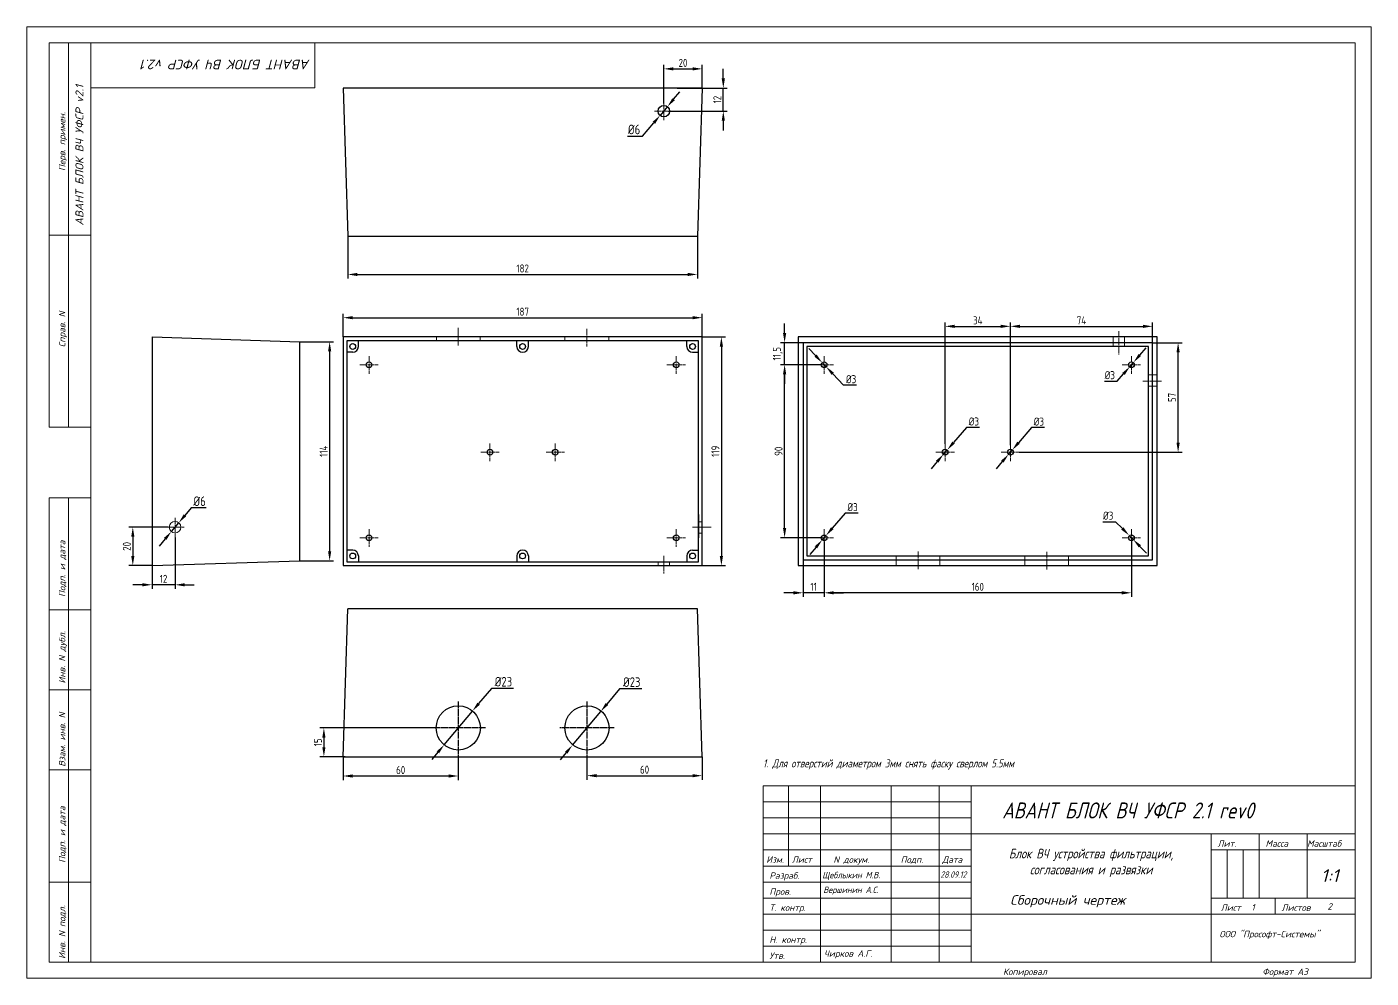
# Model space of a CAD drawing. Extents: x 25 to 880, y 8 to 306.
# Drawn here: x 25.4 to 445.4, y 7.9 to 304.9 of the extents above; entities that cross this region are included whole.
import ezdxf

# ---------------------------------------------------------------- set-up
doc = ezdxf.new("R2010")
doc.units = 0
doc.header["$MEASUREMENT"] = 0
doc.linetypes.add('GOST2.303 4', pattern=[7, 5, -2, 0])
doc.linetypes.add('GOST2.303 5', pattern=[24, 20, -1.5, 1, -1.5])
doc.layers.add('BOARD', color=7, linetype='Continuous')
doc.layers.add('РАЗМЕРЫ', color=3, linetype='Continuous', lineweight=0)
doc.layers.add('РАМКА', color=7, linetype='Continuous', lineweight=0)
doc.styles.add('ADRF1', font='romans', dxfattribs={"oblique": 15})
doc.styles.add('ГОСТ 2.304', font='CS_Gost2304.shx')
doc.dimstyles.new('ГОСТ', dxfattribs={"dimscale": 0, "dimtxt": 3, "dimasz": 3, "dimexe": 1.25, "dimexo": 0, "dimtad": 1, "dimtoh": 1, "dimdec": 3, "dimtxsty": 'ГОСТ 2.304', "dimcen": 5, "dimadec": 3, "dimazin": 2, "dimtfac": 0.75, "dimtdec": 4, "dimtmove": 1, "dimatfit": 3, "dimfxl": 1, "dimtolj": 1, "dimarcsym": 0})

# ---------------------------------------------------------------- blocks, each defined once
blk = doc.blocks.new('РАМКА')
at = {"layer": 'РАМКА'}
for p, q in [((0, 297), (0, 0)), ((420, 297), (0, 297)), ((420, 0), (420, 297)), ((7, 172), (7, 292)), ((20, 292), (7, 292)), ((13, 172), (13, 292)), ((20, 292), (415, 292)), ((20, 5), (20, 292)), ((90, 278), (90, 292)), ((415, 292), (415, 5)), ((20, 278), (90, 278)), ((20, 232), (7, 232)), ((20, 172), (7, 172)), ((7, 5), (7, 150)), ((20, 150), (7, 150)), ((13, 5), (13, 150)), ((20, 115), (7, 115)), ((20, 90), (7, 90)), ((20, 65), (7, 65)), ((230, 60), (230, 5)), ((415, 60), (230, 60)), ((238, 60), (238, 35)), ((248, 60), (248, 5)), ((270, 60), (270, 5)), ((285, 60), (285, 5)), ((295, 60), (295, 5)), ((230, 55), (295, 55)), ((230, 50), (295, 50)), ((230, 45), (415, 45)), ((370, 45), (370, 5)), ((385, 45), (385, 25)), ((400, 45), (400, 25)), ((230, 40), (295, 40)), ((370, 40), (415, 40)), ((375, 40), (375, 25)), ((380, 40), (380, 25)), ((230, 35), (295, 35)), ((20, 30), (7, 30)), ((230, 30), (295, 30)), ((230, 25), (295, 25)), ((370, 25), (415, 25)), ((390, 25), (390, 20)), ((230, 20), (415, 20)), ((230, 15), (295, 15)), ((230, 10), (295, 10)), ((20, 5), (7, 5)), ((415, 5), (20, 5)), ((0, 0), (420, 0))]:
    blk.add_line(p, q, dxfattribs=at)
at = {"layer": 'РАМКА', "style": 'ADRF1', "oblique": 15}
for s, p in [('Перв. примен.', (12, 252)), ('Справ. N', (12, 197)), ('Подп. и дата', (12, 119)), ('Инв. N дубл.', (12, 92)), ('Взам. инв. N', (12, 66)), ('Подп. и дата', (12, 36)), ('Инв. N подл.', (12, 6))]:
    blk.add_text(s, height=2, rotation=90, dxfattribs=at).set_placement(p)
for s, p in [('Лит.', (372, 41)), ('Масса', (387, 41)), ('Масштаб', (400, 41)), ('Изм.', (231, 36)), ('Лист', (239, 36)), ('N докум.', (252, 36)), ('Подп.', (273, 36)), ('Дата', (286, 36)), ('Разраб.', (232, 31)), ('Пров.', (232, 26)), ('Т. контр.', (232, 21)), ('Лист', (373, 21)), ('Листов', (392, 21)), ('Н. контр.', (232, 11)), ('Утв.', (232, 6)), ('Копировал', (305, 1)), ('Формат A3', (386, 1))]:
    blk.add_text(s, height=2, dxfattribs=at).set_placement(p)
blk = doc.blocks.new('*D726')
at = {"layer": 'Defpoints', "color": 0}
for p in [(262.15, 206.3), (272.1, 206.3), (273.9, 199.4)]:
    blk.add_point(p, dxfattribs=at)
at = {"layer": 'РАЗМЕРЫ', "color": 0, "lineweight": -2}
for p, q in [((262.15, 209.3), (262.15, 212.3)), ((272.1, 206.3), (260.9, 206.3)), ((262.15, 199.4), (262.15, 206.3)), ((273.9, 199.4), (260.9, 199.4)), ((262.15, 196.4), (262.15, 193.4))]:
    blk.add_line(p, q, dxfattribs=at)
at = {"layer": 'РАЗМЕРЫ', "color": 0}
for points in [[(261.65, 209.3), (262.65, 209.3), (262.15, 206.3)], [(262.65, 196.4), (261.65, 196.4), (262.15, 199.4)]]:
    blk.add_solid(points, dxfattribs=at)
at = {"layer": 'РАЗМЕРЫ', "color": 0, "linetype": 'Continuous', "ltscale": 10, "insert": (260.02, 202.85), "char_height": 2.5, "attachment_point": 5, "rotation": 90, "style": 'ГОСТ 2.304'}
blk.add_mtext('\\A1;11,5', dxfattribs=at)
blk = doc.blocks.new('*D727')
at = {"layer": 'Defpoints', "color": 0}
for p in [(262.15, 199.4), (262.15, 199.4), (273.9, 145.4)]:
    blk.add_point(p, dxfattribs=at)
at = {"layer": 'РАЗМЕРЫ', "color": 0, "lineweight": -2}
for p, q in [((262.15, 199.4), (260.9, 199.4)), ((262.15, 148.4), (262.15, 196.4)), ((273.9, 145.4), (260.9, 145.4))]:
    blk.add_line(p, q, dxfattribs=at)
at = {"layer": 'РАЗМЕРЫ', "color": 0}
for points in [[(262.65, 196.4), (261.65, 196.4), (262.15, 199.4)], [(261.65, 148.4), (262.65, 148.4), (262.15, 145.4)]]:
    blk.add_solid(points, dxfattribs=at)
at = {"layer": 'РАЗМЕРЫ', "color": 0, "linetype": 'Continuous', "ltscale": 10, "insert": (260.27, 172.4), "char_height": 2.5, "attachment_point": 5, "rotation": 90, "style": 'ГОСТ 2.304'}
blk.add_mtext('\\A1;90', dxfattribs=at)
blk = doc.blocks.new('*D729')
at = {"layer": 'Defpoints', "color": 0}
for p in [(274.5, 144.2), (267.9, 141.06), (267.9, 128.2)]:
    blk.add_point(p, dxfattribs=at)
at = {"layer": 'РАЗМЕРЫ', "color": 0, "lineweight": -2}
for p, q in [((274.5, 144.2), (274.5, 126.95)), ((267.9, 141.06), (267.9, 126.95)), ((264.9, 128.2), (261.9, 128.2)), ((274.5, 128.2), (267.9, 128.2)), ((277.5, 128.2), (280.5, 128.2))]:
    blk.add_line(p, q, dxfattribs=at)
at = {"layer": 'РАЗМЕРЫ', "color": 0}
for points in [[(264.9, 127.7), (264.9, 128.7), (267.9, 128.2)], [(277.5, 128.7), (277.5, 127.7), (274.5, 128.2)]]:
    blk.add_solid(points, dxfattribs=at)
at = {"layer": 'РАЗМЕРЫ', "color": 0, "linetype": 'Continuous', "ltscale": 10, "insert": (271.2, 130.07), "char_height": 2.5, "attachment_point": 5, "style": 'ГОСТ 2.304'}
blk.add_mtext('\\A1;11', dxfattribs=at)
blk = doc.blocks.new('*D732')
at = {"layer": 'Defpoints', "color": 0}
for p in [(370.5, 144.5), (274.5, 128.2), (274.5, 128.2)]:
    blk.add_point(p, dxfattribs=at)
at = {"layer": 'РАЗМЕРЫ', "color": 0, "lineweight": -2}
for p, q in [((370.5, 144.5), (370.5, 126.95)), ((274.5, 128.2), (274.5, 126.95)), ((367.5, 128.2), (277.5, 128.2))]:
    blk.add_line(p, q, dxfattribs=at)
at = {"layer": 'РАЗМЕРЫ', "color": 0}
for points in [[(277.5, 128.7), (277.5, 127.7), (274.5, 128.2)], [(367.5, 127.7), (367.5, 128.7), (370.5, 128.2)]]:
    blk.add_solid(points, dxfattribs=at)
at = {"layer": 'РАЗМЕРЫ', "color": 0, "linetype": 'Continuous', "ltscale": 10, "insert": (322.5, 130.07), "char_height": 2.5, "attachment_point": 5, "style": 'ГОСТ 2.304'}
blk.add_mtext('\\A1;160', dxfattribs=at)
blk = doc.blocks.new('*D734')
at = {"layer": 'Defpoints', "color": 0}
for p in [(71.7, 145.5), (64.5, 137), (64.5, 130.7)]:
    blk.add_point(p, dxfattribs=at)
at = {"layer": 'РАЗМЕРЫ', "color": 0, "lineweight": -2}
for p, q in [((71.7, 145.5), (71.7, 129.45)), ((64.5, 137), (64.5, 129.45)), ((61.5, 130.7), (58.5, 130.7)), ((71.7, 130.7), (64.5, 130.7)), ((74.7, 130.7), (77.7, 130.7))]:
    blk.add_line(p, q, dxfattribs=at)
at = {"layer": 'РАЗМЕРЫ', "color": 0}
for points in [[(61.5, 130.2), (61.5, 131.2), (64.5, 130.7)], [(74.7, 131.2), (74.7, 130.2), (71.7, 130.7)]]:
    blk.add_solid(points, dxfattribs=at)
at = {"layer": 'РАЗМЕРЫ', "color": 0, "linetype": 'Continuous', "ltscale": 10, "insert": (68.1, 132.57), "char_height": 2.5, "attachment_point": 5, "style": 'ГОСТ 2.304'}
blk.add_mtext('\\A1;12', dxfattribs=at)
blk = doc.blocks.new('*D735')
at = {"layer": 'Defpoints', "color": 0}
for p in [(152.4, 86), (118.2, 77), (124.8, 77)]:
    blk.add_point(p, dxfattribs=at)
at = {"layer": 'РАЗМЕРЫ', "color": 0, "lineweight": -2}
for p, q in [((152.4, 86), (116.95, 86)), ((118.2, 83), (118.2, 80)), ((124.8, 77), (116.95, 77))]:
    blk.add_line(p, q, dxfattribs=at)
at = {"layer": 'РАЗМЕРЫ', "color": 0}
for points in [[(118.7, 83), (117.7, 83), (118.2, 86)], [(117.7, 80), (118.7, 80), (118.2, 77)]]:
    blk.add_solid(points, dxfattribs=at)
at = {"layer": 'РАЗМЕРЫ', "color": 0, "linetype": 'Continuous', "ltscale": 10, "insert": (116.32, 81.5), "char_height": 2.5, "attachment_point": 5, "rotation": 90, "style": 'ГОСТ 2.304'}
blk.add_mtext('\\A1;15', dxfattribs=at)
blk = doc.blocks.new('*D737')
at = {"layer": 'Defpoints', "color": 0}
for p in [(228.6, 285.8), (243, 285.8), (225.9, 278.6)]:
    blk.add_point(p, dxfattribs=at)
at = {"layer": 'РАЗМЕРЫ', "color": 0, "lineweight": -2}
for p, q in [((243, 288.8), (243, 291.8)), ((228.6, 285.8), (244.25, 285.8)), ((243, 278.6), (243, 285.8)), ((225.9, 278.6), (244.25, 278.6)), ((243, 275.6), (243, 272.6))]:
    blk.add_line(p, q, dxfattribs=at)
at = {"layer": 'РАЗМЕРЫ', "color": 0}
for points in [[(242.5, 288.8), (243.5, 288.8), (243, 285.8)], [(243.5, 275.6), (242.5, 275.6), (243, 278.6)]]:
    blk.add_solid(points, dxfattribs=at)
at = {"layer": 'РАЗМЕРЫ', "color": 0, "linetype": 'Continuous', "ltscale": 10, "insert": (241.12, 282.2), "char_height": 2.5, "attachment_point": 5, "rotation": 90, "style": 'ГОСТ 2.304'}
blk.add_mtext('\\A1;12', dxfattribs=at)
blk = doc.blocks.new('*D740')
at = {"layer": 'Defpoints', "color": 0}
for p in [(124.2, 77), (160.2, 77.5), (160.2, 71)]:
    blk.add_point(p, dxfattribs=at)
at = {"layer": 'РАЗМЕРЫ', "color": 0, "lineweight": -2}
for p, q in [((124.2, 77), (124.2, 69.75)), ((160.2, 77.5), (160.2, 69.75)), ((127.2, 71), (157.2, 71))]:
    blk.add_line(p, q, dxfattribs=at)
at = {"layer": 'РАЗМЕРЫ', "color": 0}
for points in [[(127.2, 71.5), (127.2, 70.5), (124.2, 71)], [(157.2, 70.5), (157.2, 71.5), (160.2, 71)]]:
    blk.add_solid(points, dxfattribs=at)
at = {"layer": 'РАЗМЕРЫ', "color": 0, "linetype": 'Continuous', "ltscale": 10, "insert": (142.2, 72.87), "char_height": 2.5, "attachment_point": 5, "style": 'ГОСТ 2.304'}
blk.add_mtext('\\A1;60', dxfattribs=at)
blk = doc.blocks.new('*D742')
at = {"layer": 'Defpoints', "color": 0}
for p in [(200.4, 77.5), (236.4, 77), (236.4, 71.1)]:
    blk.add_point(p, dxfattribs=at)
at = {"layer": 'РАЗМЕРЫ', "color": 0, "lineweight": -2}
for p, q in [((200.4, 77.5), (200.4, 69.85)), ((236.4, 77), (236.4, 69.85)), ((203.4, 71.1), (233.4, 71.1))]:
    blk.add_line(p, q, dxfattribs=at)
at = {"layer": 'РАЗМЕРЫ', "color": 0}
for points in [[(203.4, 71.6), (203.4, 70.6), (200.4, 71.1)], [(233.4, 70.6), (233.4, 71.6), (236.4, 71.1)]]:
    blk.add_solid(points, dxfattribs=at)
at = {"layer": 'РАЗМЕРЫ', "color": 0, "linetype": 'Continuous', "ltscale": 10, "insert": (218.4, 72.98), "char_height": 2.5, "attachment_point": 5, "style": 'ГОСТ 2.304'}
blk.add_mtext('\\A1;60', dxfattribs=at)
blk = doc.blocks.new('*D751')
at = {"layer": 'Defpoints', "color": 0}
for p in [(69.5, 148.7), (58.5, 136.7), (64.5, 136.7)]:
    blk.add_point(p, dxfattribs=at)
at = {"layer": 'РАЗМЕРЫ', "color": 0, "lineweight": -2}
for p, q in [((69.5, 148.7), (57.25, 148.7)), ((58.5, 145.7), (58.5, 139.7)), ((64.5, 136.7), (57.25, 136.7))]:
    blk.add_line(p, q, dxfattribs=at)
at = {"layer": 'РАЗМЕРЫ', "color": 0}
for points in [[(59, 145.7), (58, 145.7), (58.5, 148.7)], [(58, 139.7), (59, 139.7), (58.5, 136.7)]]:
    blk.add_solid(points, dxfattribs=at)
at = {"layer": 'РАЗМЕРЫ', "color": 0, "linetype": 'Continuous', "ltscale": 10, "insert": (56.63, 142.7), "char_height": 2.5, "attachment_point": 5, "rotation": 90, "style": 'ГОСТ 2.304'}
blk.add_mtext('\\A1;20', dxfattribs=at)
blk = doc.blocks.new('*D757')
at = {"layer": 'Defpoints', "color": 0}
for p in [(164.63, 91.29), (155.77, 80.71)]:
    blk.add_point(p, dxfattribs=at)
at = {"layer": 'РАЗМЕРЫ', "color": 0, "lineweight": -2}
for p, q in [((170.52, 98.31), (166.56, 93.59)), ((177.44, 98.31), (170.52, 98.31)), ((155.77, 80.71), (164.63, 91.29)), ((153.84, 78.41), (151.91, 76.11))]:
    blk.add_line(p, q, dxfattribs=at)
at = {"layer": 'РАЗМЕРЫ', "color": 0}
for points in [[(166.18, 93.91), (166.94, 93.27), (164.63, 91.29)], [(154.22, 78.09), (153.46, 78.73), (155.77, 80.71)]]:
    blk.add_solid(points, dxfattribs=at)
at = {"layer": 'РАЗМЕРЫ', "color": 0, "linetype": 'Continuous', "ltscale": 10, "insert": (174.29, 100.44), "char_height": 3, "attachment_point": 5, "style": 'ГОСТ 2.304'}
blk.add_mtext('\\A1;{\\Q0;%%C}23', dxfattribs=at)
blk = doc.blocks.new('*D759')
at = {"layer": 'Defpoints', "color": 0}
for p in [(204.72, 91.18), (195.85, 80.6)]:
    blk.add_point(p, dxfattribs=at)
at = {"layer": 'РАЗМЕРЫ', "color": 0, "lineweight": -2}
for p, q in [((210.6, 98.2), (206.65, 93.47)), ((217.53, 98.2), (210.6, 98.2)), ((195.85, 80.6), (204.72, 91.18)), ((193.93, 78.3), (192, 76))]:
    blk.add_line(p, q, dxfattribs=at)
at = {"layer": 'РАЗМЕРЫ', "color": 0}
for points in [[(206.26, 93.8), (207.03, 93.15), (204.72, 91.18)], [(194.31, 77.98), (193.54, 78.62), (195.85, 80.6)]]:
    blk.add_solid(points, dxfattribs=at)
at = {"layer": 'РАЗМЕРЫ', "color": 0, "linetype": 'Continuous', "ltscale": 10, "insert": (214.38, 100.32), "char_height": 3, "attachment_point": 5, "style": 'ГОСТ 2.304'}
blk.add_mtext('\\A1;{\\Q0;%%C}23', dxfattribs=at)
blk = doc.blocks.new('*D762')
at = {"layer": 'Defpoints', "color": 0}
for p in [(70.54, 147.32), (72.86, 150.08)]:
    blk.add_point(p, dxfattribs=at)
at = {"layer": 'РАЗМЕРЫ', "color": 0, "lineweight": -2}
for p, q in [((76.71, 154.68), (74.78, 152.38)), ((81.39, 154.68), (76.71, 154.68)), ((70.54, 147.32), (72.86, 150.08)), ((68.62, 145.02), (66.69, 142.72))]:
    blk.add_line(p, q, dxfattribs=at)
at = {"layer": 'РАЗМЕРЫ', "color": 0}
for points in [[(74.4, 152.7), (75.17, 152.06), (72.86, 150.08)], [(69, 144.7), (68.23, 145.34), (70.54, 147.32)]]:
    blk.add_solid(points, dxfattribs=at)
at = {"layer": 'РАЗМЕРЫ', "color": 0, "linetype": 'Continuous', "ltscale": 10, "insert": (79.36, 156.8), "char_height": 3, "attachment_point": 5, "style": 'ГОСТ 2.304'}
blk.add_mtext('\\A1;{\\Q0;%%C}6', dxfattribs=at)
blk = doc.blocks.new('*D764')
at = {"layer": 'Defpoints', "color": 0}
for p in [(236.4, 291.8), (236.4, 285.8), (224.4, 281)]:
    blk.add_point(p, dxfattribs=at)
at = {"layer": 'РАЗМЕРЫ', "color": 0, "lineweight": -2}
for p, q in [((224.4, 281), (224.4, 293.05)), ((227.4, 291.8), (233.4, 291.8)), ((236.4, 285.8), (236.4, 293.05))]:
    blk.add_line(p, q, dxfattribs=at)
at = {"layer": 'РАЗМЕРЫ', "color": 0}
for points in [[(227.4, 292.3), (227.4, 291.3), (224.4, 291.8)], [(233.4, 291.3), (233.4, 292.3), (236.4, 291.8)]]:
    blk.add_solid(points, dxfattribs=at)
at = {"layer": 'РАЗМЕРЫ', "color": 0, "linetype": 'Continuous', "ltscale": 10, "insert": (230.4, 293.67), "char_height": 2.5, "attachment_point": 5, "style": 'ГОСТ 2.304'}
blk.add_mtext('\\A1;20', dxfattribs=at)
blk = doc.blocks.new('*D766')
at = {"layer": 'Defpoints', "color": 0}
for p in [(223.23, 277.25), (225.55, 280.01)]:
    blk.add_point(p, dxfattribs=at)
at = {"layer": 'РАЗМЕРЫ', "color": 0, "lineweight": -2}
for p, q in [((227.47, 282.31), (229.4, 284.61)), ((225.55, 280.01), (223.23, 277.25)), ((217.78, 270.74), (221.31, 274.95)), ((213.1, 270.74), (217.78, 270.74))]:
    blk.add_line(p, q, dxfattribs=at)
at = {"layer": 'РАЗМЕРЫ', "color": 0}
for points in [[(227.09, 282.63), (227.86, 281.99), (225.55, 280.01)], [(221.69, 274.63), (220.92, 275.27), (223.23, 277.25)]]:
    blk.add_solid(points, dxfattribs=at)
at = {"layer": 'РАЗМЕРЫ', "color": 0, "linetype": 'Continuous', "ltscale": 10, "insert": (215.13, 272.87), "char_height": 3, "attachment_point": 5, "style": 'ГОСТ 2.304'}
blk.add_mtext('\\A1;{\\Q0;%%C}6', dxfattribs=at)
blk = doc.blocks.new('*D767')
at = {"layer": 'Defpoints', "color": 0}
for p in [(125.7, 239.6), (234.9, 239.6), (234.9, 227.6)]:
    blk.add_point(p, dxfattribs=at)
at = {"layer": 'РАЗМЕРЫ', "color": 0, "lineweight": -2}
for p, q in [((125.7, 239.6), (125.7, 226.35)), ((234.9, 239.6), (234.9, 226.35)), ((128.7, 227.6), (231.9, 227.6))]:
    blk.add_line(p, q, dxfattribs=at)
at = {"layer": 'РАЗМЕРЫ', "color": 0}
for points in [[(128.7, 228.1), (128.7, 227.1), (125.7, 227.6)], [(231.9, 227.1), (231.9, 228.1), (234.9, 227.6)]]:
    blk.add_solid(points, dxfattribs=at)
at = {"layer": 'РАЗМЕРЫ', "color": 0, "linetype": 'Continuous', "ltscale": 10, "insert": (180.3, 229.47), "char_height": 2.5, "attachment_point": 5, "style": 'ГОСТ 2.304'}
blk.add_mtext('\\A1;182', dxfattribs=at)
blk = doc.blocks.new('*D769')
at = {"layer": 'Defpoints', "color": 0}
for p in [(236.4, 214.1), (124.2, 208.1), (236.4, 208.1)]:
    blk.add_point(p, dxfattribs=at)
at = {"layer": 'РАЗМЕРЫ', "color": 0, "lineweight": -2}
for p, q in [((124.2, 208.1), (124.2, 215.35)), ((236.4, 208.1), (236.4, 215.35)), ((127.2, 214.1), (233.4, 214.1))]:
    blk.add_line(p, q, dxfattribs=at)
at = {"layer": 'РАЗМЕРЫ', "color": 0}
for points in [[(127.2, 214.6), (127.2, 213.6), (124.2, 214.1)], [(233.4, 213.6), (233.4, 214.6), (236.4, 214.1)]]:
    blk.add_solid(points, dxfattribs=at)
at = {"layer": 'РАЗМЕРЫ', "color": 0, "linetype": 'Continuous', "ltscale": 10, "insert": (180.3, 215.97), "char_height": 2.5, "attachment_point": 5, "style": 'ГОСТ 2.304'}
blk.add_mtext('\\A1;187', dxfattribs=at)
blk = doc.blocks.new('*D771')
at = {"layer": 'Defpoints', "color": 0}
for p in [(236.399604, 208.1), (236.399604, 136.7), (242.399604, 136.7)]:
    blk.add_point(p, dxfattribs=at)
at = {"layer": 'РАЗМЕРЫ', "color": 0, "lineweight": -2}
for p, q in [((236.399604, 208.1), (243.649604, 208.1)), ((242.399604, 205.1), (242.399604, 139.7)), ((236.399604, 136.7), (243.649604, 136.7))]:
    blk.add_line(p, q, dxfattribs=at)
at = {"layer": 'РАЗМЕРЫ', "color": 0}
for points in [[(242.899604, 205.1), (241.899604, 205.1), (242.399604, 208.1)], [(241.899604, 139.7), (242.899604, 139.7), (242.399604, 136.7)]]:
    blk.add_solid(points, dxfattribs=at)
at = {"layer": 'РАЗМЕРЫ', "color": 0, "linetype": 'Continuous', "ltscale": 10, "insert": (240.524604, 172.4), "char_height": 2.5, "attachment_point": 5, "rotation": 90, "style": 'ГОСТ 2.304'}
blk.add_mtext('\\A1;119', dxfattribs=at)
blk = doc.blocks.new('*D773')
at = {"layer": 'Defpoints', "color": 0}
for p in [(110.7, 206.6), (110.7, 138.2), (120, 138.2)]:
    blk.add_point(p, dxfattribs=at)
at = {"layer": 'РАЗМЕРЫ', "color": 0, "lineweight": -2}
for p, q in [((110.7, 206.6), (121.25, 206.6)), ((120, 203.6), (120, 141.2)), ((110.7, 138.2), (121.25, 138.2))]:
    blk.add_line(p, q, dxfattribs=at)
at = {"layer": 'РАЗМЕРЫ', "color": 0}
for points in [[(120.5, 203.6), (119.5, 203.6), (120, 206.6)], [(119.5, 141.2), (120.5, 141.2), (120, 138.2)]]:
    blk.add_solid(points, dxfattribs=at)
at = {"layer": 'РАЗМЕРЫ', "color": 0, "linetype": 'Continuous', "ltscale": 10, "insert": (118.12, 172.4), "char_height": 2.5, "attachment_point": 5, "rotation": 90, "style": 'ГОСТ 2.304'}
blk.add_mtext('\\A1;114', dxfattribs=at)
blk = doc.blocks.new('*D776')
at = {"layer": 'Defpoints', "color": 0}
for p in [(376.9, 206.3), (385.1, 206.3), (335.4, 172.1)]:
    blk.add_point(p, dxfattribs=at)
at = {"layer": 'РАЗМЕРЫ', "color": 0, "lineweight": -2}
for p, q in [((376.9, 206.3), (386.35, 206.3)), ((385.1, 175.1), (385.1, 203.3)), ((335.4, 172.1), (386.35, 172.1))]:
    blk.add_line(p, q, dxfattribs=at)
at = {"layer": 'РАЗМЕРЫ', "color": 0}
for points in [[(385.6, 203.3), (384.6, 203.3), (385.1, 206.3)], [(384.6, 175.1), (385.6, 175.1), (385.1, 172.1)]]:
    blk.add_solid(points, dxfattribs=at)
at = {"layer": 'РАЗМЕРЫ', "color": 0, "linetype": 'Continuous', "ltscale": 10, "insert": (383.225, 189.2), "char_height": 2.5, "attachment_point": 5, "rotation": 90, "style": 'ГОСТ 2.304'}
blk.add_mtext('\\A1;57', dxfattribs=at)
blk = doc.blocks.new('*D778')
at = {"layer": 'Defpoints', "color": 0}
for p in [(377.1, 211.4), (377.1, 205.4), (332.7, 174.4)]:
    blk.add_point(p, dxfattribs=at)
at = {"layer": 'РАЗМЕРЫ', "color": 0, "lineweight": -2}
for p, q in [((332.7, 174.4), (332.7, 212.65)), ((335.7, 211.4), (374.1, 211.4)), ((377.1, 205.4), (377.1, 212.65))]:
    blk.add_line(p, q, dxfattribs=at)
at = {"layer": 'РАЗМЕРЫ', "color": 0}
for points in [[(335.7, 211.9), (335.7, 210.9), (332.7, 211.4)], [(374.1, 210.9), (374.1, 211.9), (377.1, 211.4)]]:
    blk.add_solid(points, dxfattribs=at)
at = {"layer": 'РАЗМЕРЫ', "color": 0, "linetype": 'Continuous', "ltscale": 10, "insert": (354.9, 213.28), "char_height": 2.5, "attachment_point": 5, "style": 'ГОСТ 2.304'}
blk.add_mtext('\\A1;74', dxfattribs=at)
blk = doc.blocks.new('*D783')
at = {"layer": 'Defpoints', "color": 0}
for p in [(273.91, 144.72), (275.09, 146.08)]:
    blk.add_point(p, dxfattribs=at)
at = {"layer": 'РАЗМЕРЫ', "color": 0, "lineweight": -2}
for p, q in [((281.07, 153.06), (277.04, 148.36)), ((285.11, 153.06), (281.07, 153.06)), ((273.91, 144.72), (275.09, 146.08)), ((271.96, 142.44), (270.01, 140.16))]:
    blk.add_line(p, q, dxfattribs=at)
at = {"layer": 'РАЗМЕРЫ', "color": 0}
for points in [[(276.66, 148.69), (277.42, 148.04), (275.09, 146.08)], [(272.34, 142.11), (271.58, 142.76), (273.91, 144.72)]]:
    blk.add_solid(points, dxfattribs=at)
at = {"layer": 'РАЗМЕРЫ', "color": 0, "linetype": 'Continuous', "ltscale": 10, "insert": (283.4, 154.95), "char_height": 2.53, "attachment_point": 5, "style": 'ГОСТ 2.304'}
blk.add_mtext('\\A1;{\\Q0;%%C}3', dxfattribs=at)
blk = doc.blocks.new('*D785')
at = {"layer": 'Defpoints', "color": 0}
for p in [(312.98, 172.82), (311.8, 171.46)]:
    blk.add_point(p, dxfattribs=at)
at = {"layer": 'РАЗМЕРЫ', "color": 0, "lineweight": -2}
for p, q in [((318.96, 179.8), (314.93, 175.1)), ((323, 179.8), (318.96, 179.8)), ((311.8, 171.46), (312.98, 172.82)), ((309.85, 169.18), (307.9, 166.9))]:
    blk.add_line(p, q, dxfattribs=at)
at = {"layer": 'РАЗМЕРЫ', "color": 0}
for points in [[(314.55, 175.43), (315.31, 174.77), (312.98, 172.82)], [(310.23, 168.85), (309.47, 169.5), (311.8, 171.46)]]:
    blk.add_solid(points, dxfattribs=at)
at = {"layer": 'РАЗМЕРЫ', "color": 0, "linetype": 'Continuous', "ltscale": 10, "insert": (321.29, 181.69), "char_height": 2.53, "attachment_point": 5, "style": 'ГОСТ 2.304'}
blk.add_mtext('\\A1;{\\Q0;%%C}3', dxfattribs=at)
blk = doc.blocks.new('*D786')
at = {"layer": 'Defpoints', "color": 0}
for p in [(273.87, 200.09), (275.11, 198.79)]:
    blk.add_point(p, dxfattribs=at)
at = {"layer": 'РАЗМЕРЫ', "color": 0, "lineweight": -2}
for p, q in [((271.81, 202.27), (269.74, 204.44)), ((273.87, 200.09), (275.11, 198.79)), ((280.6, 193), (277.17, 196.61)), ((284.64, 193), (280.6, 193))]:
    blk.add_line(p, q, dxfattribs=at)
at = {"layer": 'РАЗМЕРЫ', "color": 0}
for points in [[(271.44, 201.92), (272.17, 202.61), (273.87, 200.09)], [(277.54, 196.95), (276.81, 196.27), (275.11, 198.79)]]:
    blk.add_solid(points, dxfattribs=at)
at = {"layer": 'РАЗМЕРЫ', "color": 0, "linetype": 'Continuous', "ltscale": 10, "insert": (282.93, 194.89), "char_height": 2.53, "attachment_point": 5, "style": 'ГОСТ 2.304'}
blk.add_mtext('\\A1;{\\Q0;%%C}3', dxfattribs=at)
blk = doc.blocks.new('*D787')
at = {"layer": 'Defpoints', "color": 0}
for p in [(333.29, 172.79), (332.12, 171.42)]:
    blk.add_point(p, dxfattribs=at)
at = {"layer": 'РАЗМЕРЫ', "color": 0, "lineweight": -2}
for p, q in [((339.27, 179.77), (335.24, 175.07)), ((343.31, 179.77), (339.27, 179.77)), ((332.12, 171.42), (333.29, 172.79)), ((330.16, 169.15), (328.21, 166.87))]:
    blk.add_line(p, q, dxfattribs=at)
at = {"layer": 'РАЗМЕРЫ', "color": 0}
for points in [[(334.86, 175.39), (335.62, 174.74), (333.29, 172.79)], [(330.54, 168.82), (329.78, 169.47), (332.12, 171.42)]]:
    blk.add_solid(points, dxfattribs=at)
at = {"layer": 'РАЗМЕРЫ', "color": 0, "linetype": 'Continuous', "ltscale": 10, "insert": (341.6, 181.66), "char_height": 2.53, "attachment_point": 5, "style": 'ГОСТ 2.304'}
blk.add_mtext('\\A1;{\\Q0;%%C}3', dxfattribs=at)
blk = doc.blocks.new('*D788')
at = {"layer": 'Defpoints', "color": 0}
for p in [(369.79, 146.13), (371.06, 144.85)]:
    blk.add_point(p, dxfattribs=at)
at = {"layer": 'РАЗМЕРЫ', "color": 0, "lineweight": -2}
for p, q in [((361.54, 150.4), (365.58, 150.4)), ((365.58, 150.4), (367.69, 148.27)), ((371.06, 144.85), (369.79, 146.13)), ((373.16, 142.71), (375.27, 140.58))]:
    blk.add_line(p, q, dxfattribs=at)
at = {"layer": 'РАЗМЕРЫ', "color": 0}
for points in [[(367.33, 147.92), (368.05, 148.62), (369.79, 146.13)], [(373.52, 143.06), (372.81, 142.36), (371.06, 144.85)]]:
    blk.add_solid(points, dxfattribs=at)
at = {"layer": 'РАЗМЕРЫ', "color": 0, "linetype": 'Continuous', "ltscale": 10, "insert": (363.25, 152.29), "char_height": 2.53, "attachment_point": 5, "style": 'ГОСТ 2.304'}
blk.add_mtext('\\A1;{\\Q0;%%C}3', dxfattribs=at)
blk = doc.blocks.new('*D789')
at = {"layer": 'Defpoints', "color": 0}
for p in [(370, 198.81), (371.18, 200.17)]:
    blk.add_point(p, dxfattribs=at)
at = {"layer": 'РАЗМЕРЫ', "color": 0, "lineweight": -2}
for p, q in [((373.13, 202.44), (375.09, 204.72)), ((371.18, 200.17), (370, 198.81)), ((362.05, 194.26), (366.09, 194.26)), ((366.09, 194.26), (368.05, 196.53))]:
    blk.add_line(p, q, dxfattribs=at)
at = {"layer": 'РАЗМЕРЫ', "color": 0}
for points in [[(372.75, 202.77), (373.51, 202.12), (371.18, 200.17)], [(368.43, 196.21), (367.67, 196.86), (370, 198.81)]]:
    blk.add_solid(points, dxfattribs=at)
at = {"layer": 'РАЗМЕРЫ', "color": 0, "linetype": 'Continuous', "ltscale": 10, "insert": (363.76, 196.15), "char_height": 2.53, "attachment_point": 5, "style": 'ГОСТ 2.304'}
blk.add_mtext('\\A1;{\\Q0;%%C}3', dxfattribs=at)
blk = doc.blocks.new('*D790')
at = {"layer": 'Defpoints', "color": 0}
for p in [(332.7, 211.4), (312.3, 174.7), (332.7, 174.3)]:
    blk.add_point(p, dxfattribs=at)
at = {"layer": 'РАЗМЕРЫ', "color": 0, "lineweight": -2}
for p, q in [((312.3, 174.7), (312.3, 212.65)), ((315.3, 211.4), (329.7, 211.4)), ((332.7, 174.3), (332.7, 212.65))]:
    blk.add_line(p, q, dxfattribs=at)
at = {"layer": 'РАЗМЕРЫ', "color": 0}
for points in [[(315.3, 211.9), (315.3, 210.9), (312.3, 211.4)], [(329.7, 210.9), (329.7, 211.9), (332.7, 211.4)]]:
    blk.add_solid(points, dxfattribs=at)
at = {"layer": 'РАЗМЕРЫ', "color": 0, "linetype": 'Continuous', "ltscale": 10, "insert": (322.5, 213.275), "char_height": 2.5, "attachment_point": 5, "style": 'ГОСТ 2.304'}
blk.add_mtext('\\A1;34', dxfattribs=at)

msp = doc.modelspace()

# ---------------------------------------------------------------- linework, layer by layer
at = {"layer": 'BOARD', "linetype": 'Continuous'}
for p, q in [((124.1999, 285.8), (125.6999, 239.6)), ((236.3999, 285.8), (234.8999, 239.6)), ((64.4999, 208.1), (110.6999, 206.6)), ((64.4999, 208.1), (64.4999, 136.7)), ((128.9999, 205.1), (128.9999, 206.9)), ((178.4999, 205.1), (178.4999, 206.9)), ((182.0999, 205.1), (182.0999, 206.9)), ((231.5999, 205.1), (231.5999, 206.9)), ((127.1999, 203.3), (125.3999, 203.3)), ((233.3999, 203.3), (235.1999, 203.3)), ((235.1999, 152.6), (235.1999, 145.4)), ((127.2, 141.5), (125.4, 141.5)), ((129, 139.7), (129, 137.9)), ((178.5, 139.7), (178.5, 137.9)), ((182.1, 139.7), (182.1, 137.9)), ((231.5999, 139.7), (231.5999, 137.9)), ((233.3999, 141.5), (235.1999, 141.5)), ((64.4999, 136.7), (110.6999, 138.2)), ((124.1999, 77), (125.6999, 123.2)), ((234.8999, 123.2), (125.6999, 123.2)), ((236.3999, 77), (234.8999, 123.2)), ((124.1999, 77), (236.3999, 77))]:
    msp.add_line(p, q, dxfattribs=at)
at = {"layer": 'BOARD', "linetype": 'GOST2.303 5', "ltscale": 0.1}
for p, q in [((160.2, 94.3), (160.2, 77.5)), ((200.4, 94.3), (200.4, 77.5)), ((168.7, 85.9999), (151.7, 85.9999)), ((208.9, 85.9999), (191.9, 85.9999))]:
    msp.add_line(p, q, dxfattribs=at)
at = {"layer": 'BOARD', "linetype": 'Continuous'}
for points in [[(236.3996, 285.7914), (236.3996, 285.7999), (124.1999, 285.7999)], [(125.6999, 239.6), (234.8999, 239.6)], [(110.6999, 138.2), (110.6999, 206.6)], [(125.3999, 137.9), (235.1999, 137.9), (235.1999, 206.9), (125.3999, 206.9), (125.3999, 137.9)]]:
    msp.add_lwpolyline(points, dxfattribs=at)
for points in [[(124.1999, 136.7), (236.3996, 136.7), (236.3996, 208.1), (124.1999, 208.1)], [(266.3999, 136.7), (378.5996, 136.7), (378.5996, 208.1), (266.3999, 208.1)], [(267.8999, 138.5), (377.0999, 138.5), (377.0999, 206.3), (267.8999, 206.3)], [(269.0999, 139.7), (375.8999, 139.7), (375.8999, 205.1), (269.0999, 205.1)]]:
    msp.add_lwpolyline(points, close=True, dxfattribs=at)
for centre, radius in [((224.3999, 278.6), 1.8), ((127.1999, 205.1), 0.9), ((180.2999, 205.1), 0.9), ((233.3999, 205.1), 0.9), ((132.2999, 199.4), 0.9), ((228.3, 199.4), 0.9), ((274.5, 199.4), 0.9), ((370.4999, 199.4), 0.9), ((170.1, 172.1), 0.9), ((190.5, 172.1), 0.9), ((312.3, 172.1), 0.9), ((332.7, 172.1), 0.9), ((132.3, 145.4), 0.9), ((228.3, 145.4), 0.9), ((274.5, 145.4), 0.9), ((370.5, 145.4), 0.9), ((127.2, 139.7), 0.9), ((180.3, 139.7), 0.9), ((233.3999, 139.7), 0.9), ((160.2, 86), 6.9), ((200.4, 86), 6.9)]:
    msp.add_circle(centre, radius, dxfattribs=at)
for centre, start, end in [((127.1999, 205.1), 270, 0), ((180.2999, 205.1), 180, 0), ((233.3999, 205.1), 180, 270), ((127.1999, 139.7), 0, 90), ((127.2, 139.7), 0, 90), ((180.3, 139.7), 0, 180), ((180.2999, 139.7), 0, 90), ((233.3999, 139.7), 90, 180)]:
    msp.add_arc(centre, 1.8, start, end, dxfattribs=at)
at = {"layer": 'РАМКА', "linetype": 'GOST2.303 5', "ltscale": 0.1}
for p, q in [((221.5, 278.6), (227.3, 278.6)), ((224.4, 281.3), (224.4, 275.8)), ((233.7, 278.6), (239.5, 278.6)), ((160.2, 210.9), (160.2, 205.4)), ((200.4, 210.6), (200.4, 205.1)), ((366.6, 209.9), (366.6, 202.6)), ((132.3, 202.1), (132.3, 196.6)), ((228.3, 202.1), (228.3, 196.6)), ((274.5, 202.1), (274.5, 196.6)), ((370.5, 202.1), (370.5, 196.6)), ((129.4, 199.4), (135.2, 199.4)), ((225.4, 199.4), (231.2, 199.4)), ((271.6, 199.4), (277.4, 199.4)), ((367.6, 199.4), (373.4, 199.4)), ((374.1, 194.3), (379.9, 194.3)), ((170.1, 174.8), (170.1, 169.3)), ((190.5, 174.8), (190.5, 169.3)), ((312.3, 174.8), (312.3, 169.3)), ((332.7, 174.8), (332.7, 169.3)), ((167.2, 172.1), (173, 172.1)), ((187.6, 172.1), (193.4, 172.1)), ((309.4, 172.1), (315.2, 172.1)), ((329.8, 172.1), (335.6, 172.1)), ((71.6999, 151.6), (71.6999, 145.4)), ((69.0999, 148.7), (74.5001, 148.7)), ((132.3, 148.1), (132.3, 142.6)), ((228.3, 148.1), (228.3, 142.6)), ((233.3999, 148.7), (239.1999, 148.7)), ((274.5, 148.1), (274.5, 142.6)), ((370.5, 148.1), (370.5, 142.6)), ((129.4, 145.4), (135.2, 145.4)), ((225.4, 145.4), (231.2, 145.4)), ((271.6, 145.4), (277.4, 145.4)), ((367.6, 145.4), (373.4, 145.4)), ((224.4, 139.7), (224.4, 134.2)), ((303.9, 141.1), (303.9, 135.6)), ((344.1, 141), (344.1, 135.5))]:
    msp.add_line(p, q, dxfattribs=at)
at = {"layer": 'РАМКА', "linetype": 'Continuous', "ltscale": 10}
msp.add_line((170.1, 208.1), (124.1999, 208.1), dxfattribs=at)
at = {"layer": 'РАМКА', "linetype": 'GOST2.303 4', "ltscale": 0.05}
for p, q in [((153.4, 208.1), (153.4, 206.9)), ((167, 208.1), (167, 206.9)), ((193.5, 208.1), (193.5, 206.9)), ((207.2, 208.1), (207.2, 206.9)), ((364.8, 208.1), (364.8, 205.1)), ((368.4, 208.1), (368.4, 205.1)), ((375.9, 196.3), (378.6, 196.3)), ((375.9, 192.7), (378.6, 192.7)), ((235.2, 150.4), (236.4, 150.4)), ((235.2, 146.8), (236.4, 146.8)), ((297, 139.7), (297, 136.7)), ((310.7, 139.7), (310.7, 136.7)), ((337.2, 139.7), (337.2, 136.7)), ((350.9, 139.7), (350.9, 136.7)), ((222.6, 137.9), (222.6, 136.7)), ((226.2, 137.9), (226.2, 136.7))]:
    msp.add_line(p, q, dxfattribs=at)
at = {"layer": 'РАМКА', "linetype": 'Continuous', "ltscale": 10}
msp.add_circle((71.6999, 148.7), 1.8, dxfattribs=at)
msp.add_ellipse((71.6999, 148.7), major_axis=(1.8, 0), ratio=1, dxfattribs=at)

# ---------------------------------------------------------------- block references
at = {"layer": 'РАМКА'}
msp.add_blockref('РАМКА', (25.4035, 7.8965), dxfattribs=at)

# ---------------------------------------------------------------- texts
at = {"layer": 'BOARD', "linetype": 'Continuous', "insert": (255.3857, 76.1857), "char_height": 2.5, "width": 180.700783, "attachment_point": 1, "style": 'ГОСТ 2.304'}
msp.add_mtext('{\\Q15;1. Для отверстий диаметром 3мм снять фаску сверлом 5.5мм}', dxfattribs=at)
at = {"layer": 'РАМКА', "style": 'ADRF1', "oblique": 15}
for s, height, rotation, p in [('АВАНТ БЛОК ВЧ УФСР v2.1', 3, 180, (113.9115, 294.6535)), ('АВАНТ БЛОК ВЧ УФСР v2.1 ', 2.5, 90, (43.0774, 242.863))]:
    msp.add_text(s, height=height, rotation=rotation, dxfattribs=at).set_placement(p)
at = {"layer": 'РАМКА', "oblique": 15}
for s, height, style, p in [('АВАНТ БЛОК ВЧ УФСР 2.1 rev0', 5, 'ГОСТ 2.304', (330.1102, 57.7341)), ('Сборочный чертеж', 3, 'ADRF1', (332.6216, 30.7824)), ('1', 2, 'ADRF1', (407.9905, 29)), ('2', 2, 'ADRF1', (431.7713, 29.2846)), ('ООО "Прософт-Системы"', 2, 'ADRF1', (398.0091, 20.6445)), ('Чирков А.Г.', 2, 'ADRF1', (274.47, 14.5632))]:
    msp.add_text(s, height=height, dxfattribs=dict(at, style=style)).set_placement(p)
at = {"layer": 'РАМКА', "oblique": 15, "width": 0.9}
for s, style, p in [('Щеблыкин М.В.', 'ADRF1', (273.9137, 39.0632)), ('28.09.12', 'ГОСТ 2.304', (310.8544, 39.2242)), ('Вершинин А.С.', 'ADRF1', (274.2373, 34.4539))]:
    msp.add_text(s, height=2, dxfattribs=dict(at, style=style)).set_placement(p)
at = {"layer": 'РАМКА', "linetype": 'Continuous', "attachment_point": 1}
for s, insert, char_height, width, style in [('\\pxqc;{\\H1.0714x;\\Q15;Блок ВЧ устройства фильтрации, согласования и развязки }', (322.4573, 48.2735), 2.8, 70.927327, 'ГОСТ 2.304'), ('1:1', (429.7474, 41.905), 4, 8, 'ADRF1')]:
    msp.add_mtext(s, dxfattribs=dict(at, insert=insert, char_height=char_height, width=width, style=style))

# ---------------------------------------------------------------- dimensions: what is measured, and where the dimension line sits
at = {"layer": 'РАЗМЕРЫ'}
for base, p1, p2, override, picture, middle in [((236.3999, 291.8), (224.4, 281), (236.3999, 285.8), {"dimscale": 1, "dimtxt": 2.5, "dimasz": 3, "dimdec": 1, "dimlfac": 1.667, "dimtxsty": 'ГОСТ 2.304', "dimsah": 1, "dimtolj": 1}, '*D764', (230.3999, 293.675)), ((234.8999, 227.6), (125.6999, 239.6), (234.8999, 239.6), {"dimscale": 1, "dimtxt": 2.5, "dimdec": 1, "dimlfac": 1.667, "dimpost": '', "dimtxsty": 'ГОСТ 2.304', "dimsah": 1, "dimtolj": 1}, '*D767', (180.2999, 229.475)), ((236.3996, 214.1), (124.1999, 208.1), (236.3996, 208.1), {"dimscale": 1, "dimtxt": 2.5, "dimdec": 1, "dimlfac": 1.667, "dimtxsty": 'ГОСТ 2.304', "dimsah": 1, "dimtolj": 1}, '*D769', (180.2997, 215.975)), ((332.7, 211.4), (312.3, 174.7), (332.7, 174.3), {"dimscale": 1, "dimtxt": 2.5, "dimdec": 1, "dimlfac": 1.667, "dimtxsty": 'ГОСТ 2.304', "dimsah": 1, "dimtolj": 1}, '*D790', (322.5, 213.275)), ((377.0999, 211.4), (332.7, 174.4), (377.0999, 205.4), {"dimscale": 1, "dimtxt": 2.5, "dimdec": 1, "dimlfac": 1.667, "dimtxsty": 'ГОСТ 2.304', "dimsah": 1, "dimtolj": 1}, '*D778', (354.8999, 213.275)), ((64.5, 130.7), (71.6999, 145.5), (64.5, 137), {"dimscale": 1, "dimtxt": 2.5, "dimdec": 1, "dimlfac": 1.667, "dimtxsty": 'ГОСТ 2.304', "dimsah": 1, "dimtolj": 1}, '*D734', (68.0999, 132.575)), ((267.8999, 128.2), (274.4999, 144.2), (267.8999, 141.0639), {"dimscale": 1, "dimtxt": 2.5, "dimdec": 1, "dimlfac": 1.667, "dimtxsty": 'ГОСТ 2.304', "dimsah": 1, "dimtolj": 1}, '*D729', (271.1999, 130.075)), ((274.4999, 128.2), (370.4999, 144.5), (274.4999, 128.2), {"dimscale": 1, "dimtxt": 2.5, "dimdec": 1, "dimlfac": 1.667, "dimtxsty": 'ГОСТ 2.304', "dimsah": 1, "dimtolj": 1}, '*D732', (322.4999, 130.075)), ((160.2, 71), (124.1999, 77), (160.2, 77.5), {"dimscale": 1, "dimtxt": 2.5, "dimdec": 1, "dimlfac": 1.6667, "dimtxsty": 'ГОСТ 2.304', "dimsah": 1, "dimtolj": 1}, '*D740', (142.1999, 72.875)), ((236.3999, 71.1), (200.4, 77.5), (236.3999, 77), {"dimscale": 1, "dimtxt": 2.5, "dimdec": 1, "dimlfac": 1.6667, "dimtxsty": 'ГОСТ 2.304', "dimsah": 1, "dimtolj": 1}, '*D742', (218.3999, 72.975))]:
    dim = msp.add_linear_dim(base=base, p1=p1, p2=p2, dimstyle='ГОСТ', override=override, dxfattribs=at)
    dim.commit()
    dim.dimension.update_dxf_attribs({"geometry": picture, "text_midpoint": middle})
for base, p1, p2, override, picture, middle in [((242.9999, 285.7999), (225.8999, 278.6), (228.5999, 285.7999), {"dimscale": 1, "dimtxt": 2.5, "dimdec": 1, "dimlfac": 1.667, "dimtxsty": 'ГОСТ 2.304', "dimsah": 1, "dimtolj": 1}, '*D737', (241.1249, 282.1999)), ((262.1499, 206.3), (273.8999, 199.4), (272.0999, 206.3), {"dimscale": 1, "dimtxt": 2.5, "dimdec": 1, "dimlfac": 1.667, "dimtxsty": 'ГОСТ 2.304', "dimsah": 1, "dimtolj": 1}, '*D726', (260.0249, 202.85)), ((120, 138.2), (110.6999, 206.6), (110.6999, 138.2), {"dimscale": 1, "dimtxt": 2.5, "dimdec": 1, "dimlfac": 1.667, "dimtxsty": 'ГОСТ 2.304', "dimsah": 1, "dimtolj": 1}, '*D773', (118.125, 172.4)), ((242.3996, 136.7), (236.3996, 208.1), (236.3996, 136.7), {"dimscale": 1, "dimtxt": 2.5, "dimdec": 1, "dimlfac": 1.667, "dimtxsty": 'ГОСТ 2.304', "dimsah": 1, "dimtolj": 1}, '*D771', (240.5246, 172.4)), ((385.1, 206.3), (335.4, 172.1), (376.9, 206.3), {"dimscale": 1, "dimtxt": 2.5, "dimdec": 1, "dimlfac": 1.667, "dimtxsty": 'ГОСТ 2.304', "dimsah": 1, "dimtolj": 1}, '*D776', (383.225, 189.2)), ((262.1499, 199.4), (273.8999, 145.4), (262.1499, 199.4), {"dimscale": 1, "dimtxt": 2.5, "dimdec": 1, "dimlfac": 1.667, "dimtxsty": 'ГОСТ 2.304', "dimsah": 1, "dimtolj": 1}, '*D727', (260.2749, 172.4)), ((58.5, 136.7), (69.5, 148.7), (64.4999, 136.7), {"dimscale": 1, "dimtxt": 2.5, "dimdec": 1, "dimlfac": 1.667, "dimtxsty": 'ГОСТ 2.304', "dimsah": 1, "dimtolj": 1}, '*D751', (56.625, 142.7)), ((118.1999, 77), (152.4, 85.9999), (124.7999, 77), {"dimscale": 1, "dimtxt": 2.5, "dimdec": 1, "dimlfac": 1.6667, "dimtxsty": 'ГОСТ 2.304', "dimsah": 1, "dimtolj": 1}, '*D735', (116.3249, 81.4999))]:
    dim = msp.add_linear_dim(base=base, p1=p1, p2=p2, angle=90, dimstyle='ГОСТ', override=override, dxfattribs=at)
    dim.commit()
    dim.dimension.update_dxf_attribs({"geometry": picture, "text_midpoint": middle})
for p1, p2, text, override, picture, middle in [((225.5469, 280.0082), (223.2335, 277.2499), '{\\Q0;%%C}6', {"dimscale": 1, "dimlfac": 1, "dimtxsty": 'ГОСТ 2.304', "dimsah": 1, "dimse1": 1, "dimse2": 1, "dimtmove": 1, "dimtolj": 1}, '*D766', (217.7763, 270.7434)), ((273.871, 200.0917), (275.1099, 198.786), '{\\Q0;%%C}3', {"dimscale": 1, "dimtxt": 2.53, "dimlfac": 1, "dimtxsty": 'ГОСТ 2.304', "dimsah": 1, "dimse1": 1, "dimse2": 1, "dimtmove": 1, "dimtolj": 1}, '*D786', (280.6, 193)), ((371.1774, 200.1703), (370.0035, 198.8057), '{\\Q0;%%C}3', {"dimscale": 1, "dimtxt": 2.53, "dimlfac": 1, "dimtxsty": 'ГОСТ 2.304', "dimsah": 1, "dimse1": 1, "dimse2": 1, "dimtmove": 1, "dimtolj": 1}, '*D789', (366.0907, 194.2571)), ((311.8047, 171.4555), (312.9762, 172.8222), '{\\Q0;%%C}3', {"dimscale": 1, "dimtxt": 2.53, "dimlfac": 1, "dimtxsty": 'ГОСТ 2.304', "dimsah": 1, "dimse1": 1, "dimse2": 1, "dimtmove": 1, "dimtolj": 1}, '*D785', (318.9595, 179.8027)), ((332.1157, 171.4228), (333.2871, 172.7895), '{\\Q0;%%C}3', {"dimscale": 1, "dimtxt": 2.53, "dimlfac": 1, "dimtxsty": 'ГОСТ 2.304', "dimsah": 1, "dimse1": 1, "dimse2": 1, "dimtmove": 1, "dimtolj": 1}, '*D787', (339.2704, 179.77)), ((70.5432, 147.3209), (72.8566, 150.0791), '{\\Q0;%%C}6', {"dimscale": 1, "dimlfac": 1, "dimtxsty": 'ГОСТ 2.304', "dimsah": 1, "dimse1": 1, "dimse2": 1, "dimtmove": 1, "dimtolj": 1}, '*D762', (76.7123, 154.6763)), ((273.9143, 144.7167), (275.0857, 146.0833), '{\\Q0;%%C}3', {"dimscale": 1, "dimtxt": 2.53, "dimlfac": 1, "dimtxsty": 'ГОСТ 2.304', "dimsah": 1, "dimse1": 1, "dimse2": 1, "dimtmove": 1, "dimtolj": 1}, '*D783', (281.069, 153.0639)), ((371.0584, 144.8487), (369.795, 146.1308), '{\\Q0;%%C}3', {"dimscale": 1, "dimtxt": 2.53, "dimlfac": 1, "dimtxsty": 'ГОСТ 2.304', "dimsah": 1, "dimse1": 1, "dimse2": 1, "dimtmove": 1, "dimtolj": 1}, '*D788', (365.5835, 150.4044)), ((155.7679, 80.7117), (164.6321, 91.2883), '{\\Q0;%%C}23', {"dimscale": 1, "dimlfac": 1, "dimtxsty": 'ГОСТ 2.304', "dimsah": 1, "dimse1": 1, "dimse2": 1, "dimtmove": 1, "dimtolj": 1}, '*D757', (170.5185, 98.3119)), ((195.854, 80.5985), (204.7182, 91.1752), '{\\Q0;%%C}23', {"dimscale": 1, "dimlfac": 1, "dimtxsty": 'ГОСТ 2.304', "dimsah": 1, "dimse1": 1, "dimse2": 1, "dimtmove": 1, "dimtolj": 1}, '*D759', (210.6046, 98.1987))]:
    dim = msp.add_diameter_dim_2p(p1=p1, p2=p2, text=text, dimstyle='ГОСТ', override=override, dxfattribs=at)
    dim.commit()
    dim.dimension.update_dxf_attribs({"geometry": picture, "text_midpoint": middle, "dimtype": 163})

doc.saveas('drawing.dxf')
